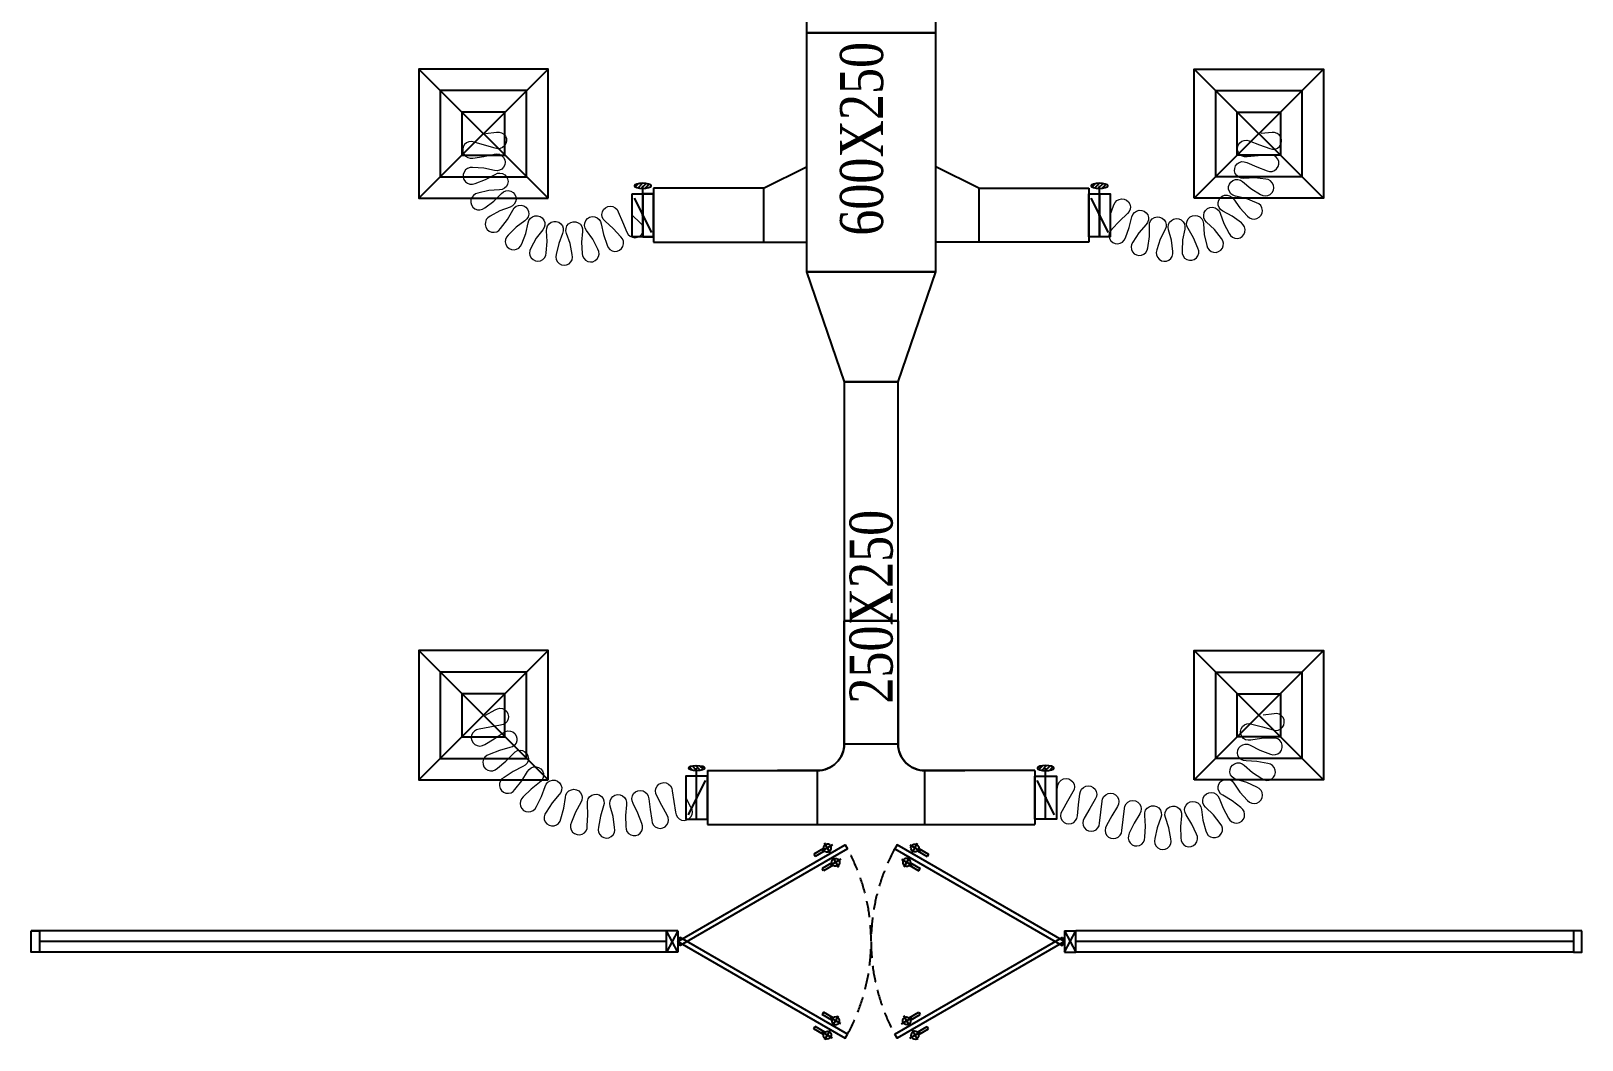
# Model space of a CAD drawing. Header units: metres. Extents: x 352651 to 1421851, y -87441 to -24441.
# Drawn here: x 1294083 to 1301283, y -73043 to -68360 of the extents above; entities that cross this region are included whole.
import ezdxf

# ---------------------------------------------------------------- set-up
doc = ezdxf.new("R2010")
doc.units = ezdxf.units.M
doc.header["$LTSCALE"] = 300
doc.header["$MEASUREMENT"] = 0
doc.linetypes.add('DASHED2', pattern=[0.375, 0.25, -0.125])
for name, color, linetype in [('CUA', 8, 'CONTINUOUS'), ('CUAGIO', 2, 'CONTINUOUS'), ('KHUAT', 8, 'DASHED2')]:
    doc.layers.add(name, color=color, linetype=linetype)
doc.layers.add('noi mem', color=5, linetype='BATTING', lineweight=0)
doc.styles.add('PHU', font='vntimeh.shx', dxfattribs={"width": 0.8})
doc.linetypes.add('BATTING', pattern='A,0.0001,-0.1,[134,ltypeshp.shx,S=0.1,R=0,X=-0.1,Y=0],-0.2,[134,ltypeshp.shx,S=0.1,R=180,X=0.1,Y=0],-0.1', length=0.4001)

# ---------------------------------------------------------------- blocks, each defined once
blk = doc.blocks.new('SAD')
at = {"layer": 'CUAGIO', "color": 8}
for p, q in [((-300, -300), (300, 300)), ((300, -300), (-300, 300))]:
    blk.add_line(p, q, dxfattribs=at)
at = {"layer": 'CUAGIO'}
blk.add_lwpolyline([(300, -300), (300, 300), (-300, 300), (-300, -300)], close=True, dxfattribs=at)
at = {"layer": 'CUAGIO', "color": 8}
for points in [[(200, -200), (200, 200), (-200, 200), (-200, -200)], [(100, -100), (100, 100), (-100, 100), (-100, -100)]]:
    blk.add_lwpolyline(points, close=True, dxfattribs=at)
blk = doc.blocks.new('1-van gio D200')
at = {"layer": 'CUAGIO'}
h = blk.add_hatch(dxfattribs=at)
h.set_pattern_fill('ANSI31', color=256, scale=100, style=0)
edge = h.paths.add_edge_path()
edge.add_ellipse((486127, -58494), major_axis=(-38.1, 0), ratio=0.310482, start_angle=0, end_angle=360, ccw=False)
for p, q in [((486167, -58437.3), (486087.1, -58277.5)), ((486127, -58257.4), (486127, -58494))]:
    blk.add_line(p, q, dxfattribs=at)
at = {"layer": 'CUAGIO', "const_width": 3}
for points in [[(486127, -58457.4), (486177, -58457.4), (486177, -58257.4), (486077, -58257.4), (486077, -58457.4), (486127, -58457.4)], [(486167, -58437.3), (486087.1, -58277.5)], [(486127, -58257.4), (486127, -58494)]]:
    blk.add_lwpolyline(points, dxfattribs=at)
at = {"layer": 'CUAGIO'}
blk.add_lwpolyline([(486177, -58457.4), (486077, -58457.4), (486077, -58257.4), (486177, -58257.4)], close=True, dxfattribs=at)
at = {"layer": 'CUAGIO', "const_width": 5.35}
blk.add_lwpolyline([(486130.7, -58357.4, -1), (486123.3, -58357.4, -1)], format="xyb", close=True, dxfattribs=at)
at = {"layer": 'CUAGIO', "extrusion": (0, 0, -1)}
blk.add_ellipse((486127, -58494), major_axis=(-38.1, 0), ratio=0.310482, start_param=-1.570796, end_param=4.712389, dxfattribs=at)

msp = doc.modelspace()

# ---------------------------------------------------------------- linework, layer by layer
at = {"layer": 'CUA'}
for p, q in [((1297804, -72138.1), (1297753.8, -72167)), ((1297793.1, -72174.4), (1297767.1, -72129.4)), ((1298162.4, -72138.1), (1298212.5, -72167)), ((1298173.3, -72174.4), (1298199.2, -72129.4)), ((1297762.1, -72155), (1297717.1, -72181)), ((1297717.1, -72181), (1297723.3, -72191.8)), ((1297768.3, -72165.8), (1297723.3, -72191.8)), ((1297842.4, -72204.7), (1297792.3, -72233.6)), ((1297805.5, -72196), (1297831.5, -72240.9)), ((1298123.9, -72204.7), (1298174.1, -72233.6)), ((1298160.8, -72196), (1298134.9, -72240.9)), ((1298198, -72165.8), (1298243, -72191.8)), ((1298204.2, -72155), (1298249.3, -72181)), ((1298249.3, -72181), (1298243, -72191.8)), ((1297800.6, -72221.7), (1297755.5, -72247.6)), ((1297761.8, -72258.5), (1297755.5, -72247.6)), ((1297806.8, -72232.5), (1297761.8, -72258.5)), ((1298159.5, -72232.5), (1298204.6, -72258.5)), ((1298165.8, -72221.7), (1298210.8, -72247.6)), ((1298204.6, -72258.5), (1298210.8, -72247.6)), ((1297033.2, -72636.2), (1297033.2, -72536.6)), ((1297085.9, -72536.6), (1297033.2, -72636.2)), ((1297085.9, -72636.2), (1297033.2, -72536.6)), ((1297085.9, -72536.6), (1297033.2, -72536.6)), ((1297085.9, -72536.6), (1297085.9, -72636.2)), ((1298880.4, -72536.6), (1298880.4, -72636.2)), ((1298880.4, -72536.6), (1298933.2, -72636.2)), ((1298880.4, -72636.2), (1298933.2, -72536.6)), ((1298880.4, -72536.6), (1298933.2, -72536.6)), ((1298933.2, -72636.2), (1298933.2, -72536.6)), ((1297085.9, -72636.2), (1297033.2, -72636.2)), ((1298880.4, -72636.2), (1298933.2, -72636.2)), ((1297761.8, -72914.4), (1297755.5, -72925.2)), ((1297800.6, -72951.2), (1297755.5, -72925.2)), ((1297806.8, -72940.4), (1297761.8, -72914.4)), ((1297805.5, -72976.9), (1297831.5, -72931.9)), ((1298160.8, -72976.9), (1298134.9, -72931.9)), ((1298159.5, -72940.4), (1298204.6, -72914.4)), ((1298165.8, -72951.2), (1298210.8, -72925.2)), ((1298204.6, -72914.4), (1298210.8, -72925.2)), ((1297717.1, -72991.8), (1297723.3, -72981)), ((1297762.1, -73017.8), (1297717.1, -72991.8)), ((1297768.3, -73007), (1297723.3, -72981)), ((1297804, -73034.8), (1297753.8, -73005.8)), ((1297793.1, -72998.5), (1297767.1, -73043.4)), ((1297842.4, -72968.2), (1297792.3, -72939.2)), ((1298123.9, -72968.2), (1298174.1, -72939.2)), ((1298162.4, -73034.8), (1298212.5, -73005.8)), ((1298173.3, -72998.5), (1298199.2, -73043.4)), ((1298198, -73007), (1298243, -72981)), ((1298204.2, -73017.8), (1298249.3, -72991.8)), ((1298249.3, -72991.8), (1298243, -72981))]:
    msp.add_line(p, q, dxfattribs=at)
at = {"layer": 'CUA', "linetype": 'Continuous'}
for p, q in [((1297033.2, -72536.2), (1294083.2, -72536.2)), ((1301243.2, -72536.2), (1298933.2, -72536.2)), ((1297033.2, -72636.2), (1294083.2, -72636.2)), ((1297033.2, -72586.2), (1294123.2, -72586.2)), ((1301243.2, -72586.2), (1298933.2, -72586.2)), ((1301243.2, -72636.2), (1298933.2, -72636.2))]:
    msp.add_line(p, q, dxfattribs=at)
at = {"layer": 'CUA'}
for points in [[(1297873.5, -72156.1), (1297096.5, -72604.7), (1297085.9, -72586.4), (1297863, -72137.8)], [(1298092.8, -72156.1), (1298869.8, -72604.7), (1298880.4, -72586.4), (1298103.4, -72137.8)], [(1297873.5, -73016.7), (1297096.5, -72568.1), (1297085.9, -72586.4), (1297863, -73035)], [(1298092.8, -73016.7), (1298869.8, -72568.1), (1298880.4, -72586.4), (1298103.4, -73035)]]:
    msp.add_lwpolyline(points, close=True, dxfattribs=at)
at = {"layer": 'CUA', "linetype": 'Continuous'}
for points in [[(1294083.2, -72536.2), (1294123.2, -72536.2), (1294123.2, -72636.2), (1294083.2, -72636.2)], [(1301283.2, -72536.2), (1301243.2, -72536.2), (1301243.2, -72636.2), (1301283.2, -72636.2)]]:
    msp.add_lwpolyline(points, close=True, dxfattribs=at)
at = {"layer": 'CUA', "extrusion": (0, 0, -1)}
for centre, major_axis in [((1297780.1, -72151.9), (17.6, -4.7)), ((1298147.8, -72218.5), (-4.7, 17.6)), ((1297818.5, -72954.4), (4.7, -17.6)), ((1298186.3, -73021), (-17.6, 4.7))]:
    msp.add_ellipse(centre, major_axis=major_axis, ratio=1, dxfattribs=at)
at = {"layer": 'CUA'}
for centre, major_axis in [((1298186.3, -72151.9), (-17.6, -4.7)), ((1297818.5, -72218.5), (4.7, 17.6)), ((1298147.8, -72954.4), (-4.7, -17.6)), ((1297780.1, -73021), (17.6, 4.7))]:
    msp.add_ellipse(centre, major_axis=major_axis, ratio=1, dxfattribs=at)
at = {"layer": 'CUAGIO'}
for p, q in [((1298283.2, -68368.1), (1297683.2, -68368.1)), ((1298283.2, -68368.1), (1297683.2, -68368.1)), ((1297483.2, -69090), (1297683.2, -68990)), ((1298483.2, -69090), (1298283.2, -68990)), ((1297483.2, -69090), (1296973.2, -69090)), ((1296973.2, -69090), (1296973.2, -69340)), ((1297483.2, -69090), (1297483.2, -69340)), ((1298483.2, -69090), (1298993.2, -69090)), ((1298483.2, -69090), (1298483.2, -69340)), ((1298993.2, -69090), (1298993.2, -69340)), ((1296973.2, -69340), (1297683.2, -69340)), ((1298993.2, -69340), (1298283.2, -69340)), ((1297858.2, -71668.1), (1298108.2, -71668.1)), ((1297223.2, -71793.1), (1297223.2, -72043.1)), ((1297733.2, -71793.1), (1297733.2, -72043.1)), ((1298233.2, -72043.1), (1298233.2, -71793.1)), ((1298743.2, -71793.1), (1298743.2, -72043.1))]:
    msp.add_line(p, q, dxfattribs=at)
at = {"layer": 'CUAGIO', "ltscale": 1.5}
msp.add_line((1297223.2, -72043.1), (1298743.2, -72043.1), dxfattribs=at)
at = {"layer": 'CUAGIO'}
for points in [[(1297683.2, -68368.1), (1298283.2, -68368.1), (1298283.2, -68118.1), (1297683.2, -68118.1)], [(1296973.2, -69115), (1296923.2, -69115), (1296923.2, -69315), (1296973.2, -69315)], [(1298993.2, -69115), (1299043.2, -69115), (1299043.2, -69315), (1298993.2, -69315)], [(1298283.2, -69478.1), (1297683.2, -69478.1), (1297858.2, -69988.1), (1298108.2, -69988.1)], [(1297858.2, -69988.1), (1297858.2, -71098.1), (1298108.2, -71098.1), (1298108.2, -69988.1)]]:
    msp.add_lwpolyline(points, close=True, dxfattribs=at)
at = {"layer": 'CUAGIO', "color": 2}
msp.add_lwpolyline([(1297683.2, -69478.1), (1298283.2, -69478.1), (1298283.2, -68368.1), (1297683.2, -68368.1)], close=True, dxfattribs=at)
at = {"layer": 'CUAGIO'}
for points in [[(1297223.2, -71793.1), (1297733.2, -71793.1, 0.414214), (1297858.2, -71668.1), (1297858.2, -71098.1), (1298108.2, -71098.1), (1298108.2, -71668.1, 0.414214), (1298233.2, -71793.1), (1298418.2, -71793.1)], [(1298743.2, -71793.1), (1298233.2, -71793.1, -0.414214), (1298108.2, -71668.1), (1298108.2, -71098.1), (1297858.2, -71098.1), (1297858.2, -71668.1, -0.414214), (1297733.2, -71793.1), (1297548.2, -71793.1)]]:
    msp.add_lwpolyline(points, format="xyb", dxfattribs=at)
at = {"layer": 'KHUAT'}
for centre, start, end in [((1297083.9, -72586.4), 331.40997, 28.59003), ((1298882.4, -72586.4), 151.40997, 208.59003)]:
    msp.add_arc(centre, 899.3, start, end, dxfattribs=at)
at = {"layer": 'noi mem', "linetype": 'ByBlock', "ltscale": 1.5}
for points in [[(1296193.2, -68836.2), (1296243.9, -68829.5, -1.333333), (1296237.9, -68904.2), (1296188.9, -68889.6), (1296139.9, -68875, 1.333333), (1296134, -68949.8), (1296184.8, -68943), (1296233.7, -68931.8, -1.333333), (1296234.4, -69006.8), (1296185.3, -68996.5), (1296133.3, -68993.5, 1.333333), (1296144.5, -69067.7), (1296193.3, -69049.4), (1296237.2, -69025.1, -1.333333), (1296258.7, -69096.9), (1296208.6, -69100.7), (1296157.9, -69112.3, 1.333333), (1296189.2, -69180.4), (1296231, -69149.4), (1296266.5, -69113.8, -1.333333), (1296307, -69176.8), (1296260, -69194.4), (1296214.4, -69219.5, 1.333333), (1296263.4, -69276.3), (1296295, -69234.9), (1296319.2, -69190.9, -1.333333), (1296375.6, -69240.2), (1296335.3, -69270.1), (1296298.5, -69306.9, 1.333333), (1296361.3, -69347.8), (1296380.1, -69299.3), (1296391.2, -69250.3, -1.333333), (1296459.1, -69282.1), (1296428.6, -69322), (1296403.5, -69367.5, 1.333333), (1296475.2, -69389.5), (1296479.8, -69337.6), (1296476.8, -69287.5, -1.333333), (1296550.9, -69299.1), (1296532.7, -69345.9), (1296521.2, -69396.7, 1.333333), (1296596.1, -69397.8), (1296586.2, -69346.7), (1296569.4, -69299.4, -1.333333), (1296643.8, -69290), (1296639.3, -69340.1), (1296642.3, -69392, 1.333333), (1296714.7, -69372.4), (1296691, -69326), (1296661.7, -69285.2, -1.333333), (1296730.6, -69255.6), (1296740.1, -69304.9), (1296757.4, -69354, 1.333333), (1296821.5, -69315), (1296785.9, -69277.1), (1296748.1, -69242.5, -1.333333), (1296809.3, -69199.1), (1296829.5, -69246), (1296849.8, -69293, 1.333333), (1296910.9, -69249.5), (1296873.2, -69215)], [(1299093.2, -69215), (1299110.6, -69166.7, -1.333333), (1299173.6, -69207.3), (1299136.9, -69243.1), (1299100.2, -69279, 1.333333), (1299163.3, -69319.5), (1299180.6, -69271.2), (1299193.8, -69222.5, -1.333333), (1299259.8, -69258.1), (1299226.4, -69295.9), (1299197.6, -69339.4, 1.333333), (1299267.8, -69365.9), (1299275, -69314.3), (1299274.8, -69263.8, -1.333333), (1299347.9, -69280.7), (1299325.6, -69326), (1299309.4, -69375.5, 1.333333), (1299384.1, -69382.5), (1299377.3, -69330.8), (1299363.8, -69282.2, -1.333333), (1299438.8, -69279.1), (1299429.3, -69328.7), (1299426.7, -69380.8, 1.333333), (1299500.6, -69367.8), (1299480.4, -69319.7), (1299454.6, -69276.4, -1.333333), (1299526, -69253.6), (1299529.9, -69303.9), (1299541.3, -69354.8, 1.333333), (1299609.1, -69322.8), (1299576.9, -69281.7), (1299540.5, -69246.8, -1.333333), (1299603.4, -69205.9), (1299620.5, -69253.4), (1299644.9, -69299.5, 1.333333), (1299701.8, -69250.7), (1299659.9, -69219.6), (1299615.6, -69195.5, -1.333333), (1299665.5, -69139.5), (1299694.5, -69180.8), (1299730.2, -69218.8, 1.333333), (1299772.2, -69156.6), (1299723.6, -69137.7), (1299674.4, -69126.2, -1.333333), (1299707.7, -69059), (1299746.6, -69091.1), (1299791.1, -69118.3, 1.333333), (1299815.1, -69047.3), (1299763.3, -69041.9), (1299712.8, -69043.8, -1.333333), (1299727.2, -68970.2), (1299773.2, -68990.9), (1299821.3, -69008.7, 1.333333), (1299830.9, -68934.3), (1299779.9, -68939.3), (1299728.8, -68944.3, -1.333333), (1299738.4, -68870), (1299786.5, -68887.8), (1299834.6, -68905.6, 1.333333), (1299844.2, -68831.2), (1299793.2, -68836.2)], [(1296193.2, -71536.2), (1296237.3, -71511.3, -1.333333), (1296263, -71581.8), (1296213.2, -71591.1), (1296163.3, -71600.8, 1.333333), (1296189.3, -71671.1), (1296233.5, -71646), (1296274.8, -71617.9, -1.333333), (1296306.1, -71686.1), (1296257.9, -71699.1), (1296210, -71717.7, 1.333333), (1296248.1, -71782.3), (1296287.6, -71749.4), (1296322.3, -71713.6, -1.333333), (1296366.8, -71773.9), (1296322.2, -71796.5), (1296279.1, -71824.5, 1.333333), (1296329.5, -71880), (1296361.5, -71839.8), (1296388.3, -71797.6, -1.333333), (1296444.1, -71847.7), (1296405, -71878.8), (1296368.5, -71915, 1.333333), (1296429.1, -71959.1), (1296452.3, -71913.2), (1296469.9, -71866.5, -1.333333), (1296534.7, -71904.2), (1296502.8, -71942.6), (1296474.3, -71985.4, 1.333333), (1296542.7, -72016.4), (1296556, -71966.7), (1296563.8, -71917.4, -1.333333), (1296634.9, -71941.2), (1296611.5, -71985.3), (1296592.3, -72033, 1.333333), (1296665.5, -72049.4), (1296668.5, -71998), (1296666.1, -71948.2, -1.333333), (1296740.6, -71957), (1296726.5, -72005), (1296717.4, -72055.6, 1.333333), (1296792.4, -72056.8), (1296785, -72005.9), (1296772.5, -71957.5, -1.333333), (1296847.2, -71951.1), (1296843.2, -72000.9), (1296844.6, -72052.3, 1.333333), (1296918.3, -72038.2), (1296900.6, -71989.9), (1296878.7, -71945, -1.333333), (1296950.6, -71923.7), (1296956.7, -71973.3), (1296964.6, -72023.4, 1.333333), (1297035.8, -71999.8), (1297012.2, -71954.9), (1296988.6, -71910.1, -1.333333), (1297059.8, -71886.4), (1297067.7, -71936.5), (1297075.6, -71986.6, 1.333333), (1297146.8, -71962.9), (1297123.2, -71918.1)], [(1298843.2, -71918.1), (1298849, -71867.4, -1.333333), (1298920.3, -71890.9), (1298894.8, -71935.1), (1298869.3, -71979.4, 1.333333), (1298940.6, -72002.9), (1298946.4, -71952.1), (1298952.3, -71901.4, -1.333333), (1299023.5, -71924.9), (1298998.1, -71969.2), (1298972.6, -72013.4, 1.333333), (1299043.8, -72036.9), (1299049.7, -71986.2), (1299055.6, -71935.5, -1.333333), (1299126.8, -71959), (1299101.3, -72003.2), (1299075.9, -72047.5, 1.333333), (1299147.1, -72071), (1299152.9, -72020.3), (1299158.8, -71969.6, -1.333333), (1299230, -71993.1), (1299204.6, -72037.3), (1299181.8, -72083.9, 1.333333), (1299254.4, -72102.7), (1299257.2, -72050.9), (1299253.5, -72000.8, -1.333333), (1299327.8, -72010.8), (1299311, -72058.2), (1299300, -72108.9, 1.333333), (1299375, -72109.9), (1299365.4, -72058.9), (1299349.9, -72011.1, -1.333333), (1299424.4, -72003.2), (1299419.4, -72053.2), (1299420.7, -72105, 1.333333), (1299493.8, -72088.2), (1299472.3, -72041), (1299445.9, -71998.2, -1.333333), (1299516.5, -71972.8), (1299523.4, -72022.6), (1299537, -72072.6, 1.333333), (1299604, -72038.9), (1299572, -71998.1), (1299536.2, -71962.9, -1.333333), (1299598.6, -71921.4), (1299617.2, -71968.1), (1299642.4, -72013.5, 1.333333), (1299699.4, -71964.8), (1299658.6, -71932.8), (1299615.4, -71907.1, -1.333333), (1299666.3, -71851.9), (1299695.4, -71892.9), (1299730.6, -71931, 1.333333), (1299774.5, -71870.2), (1299727.2, -71848.8), (1299679.2, -71834.1, -1.333333), (1299715.4, -71768.4), (1299753.5, -71801.3), (1299796.7, -71829.9, 1.333333), (1299824.9, -71760.4), (1299773.9, -71750.9), (1299723.7, -71748, -1.333333), (1299743.3, -71675.6), (1299788.1, -71698.5), (1299836.9, -71716, 1.333333), (1299847.7, -71641.8), (1299795.9, -71644.7), (1299745.4, -71651.6, -1.333333), (1299750.4, -71576.8), (1299799.6, -71590.4), (1299848.8, -71604, 1.333333), (1299853.7, -71529.2), (1299803.2, -71536.2)]]:
    msp.add_lwpolyline(points, format="xyb", dxfattribs=at)

# ---------------------------------------------------------------- block references
at = {"layer": 'CUAGIO'}
for p in [(1296183.2, -68836.2), (1296183.2, -71536.2)]:
    msp.add_blockref('SAD', p, dxfattribs=at)
at = {"layer": 'CUAGIO', "xscale": -1}
for p in [(1299783.2, -68836.2), (1299783.2, -71536.2)]:
    msp.add_blockref('SAD', p, dxfattribs=at)
at = {"layer": 'CUAGIO', "rotation": 180}
for p in [(1783050.2, -127572.3), (1785170.2, -127572.3), (1784920.2, -130275.5)]:
    msp.add_blockref('1-van gio D200', p, dxfattribs=at)
at = {"layer": 'CUAGIO', "xscale": -1, "rotation": 180}
msp.add_blockref('1-van gio D200', (811046.1, -130275.5), dxfattribs=at)

# ---------------------------------------------------------------- texts
at = {"layer": 'CUAGIO', "color": 2, "char_height": 200, "attachment_point": 3, "rotation": 90, "style": 'PHU'}
for s, insert, width in [('600x250', (1297838.5, -68410.4), 1155.253), ('250x250', (1297882.9, -70582.5), 788.836)]:
    msp.add_mtext(s, dxfattribs=dict(at, insert=insert, width=width))

doc.saveas('drawing.dxf')
